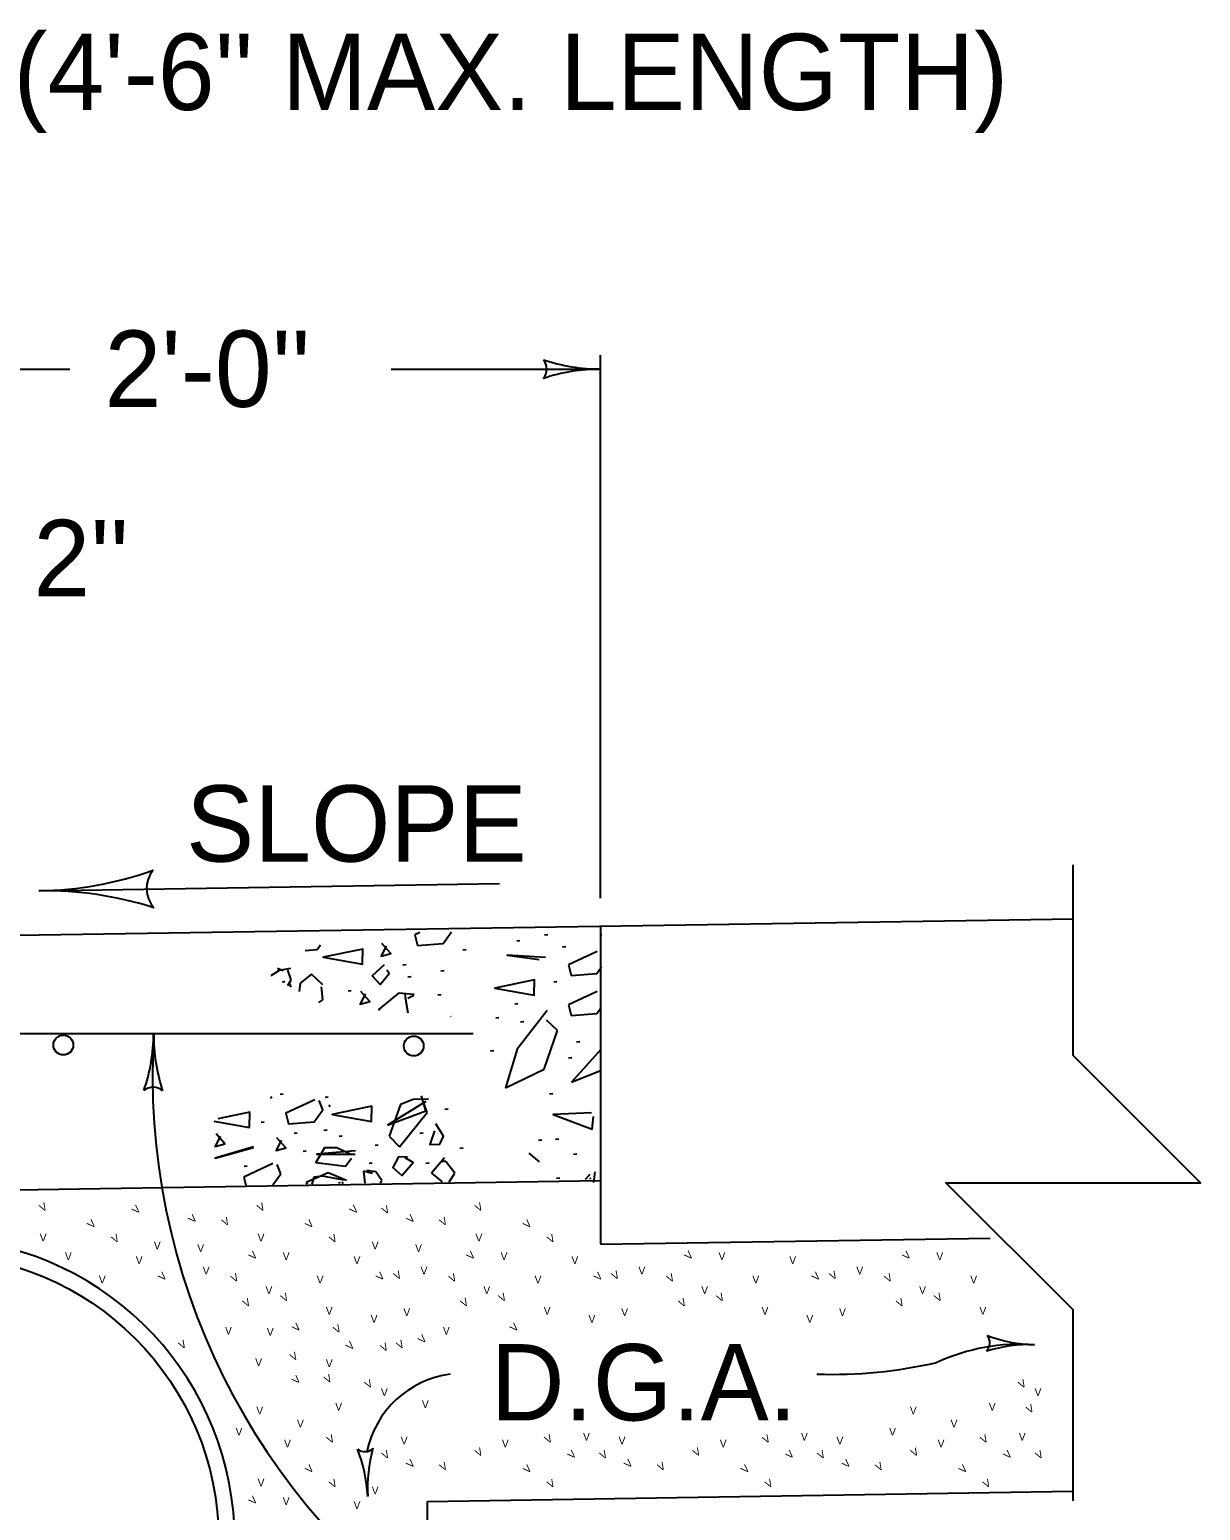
# Model space of a CAD drawing. Extents: x 1007 to 1035.5, y 1000.5 to 1021.5.
# Drawn here: x 1024.283 to 1027.349, y 1003.509 to 1007.389 of the extents above; entities that cross this region are included whole.
import ezdxf

# ---------------------------------------------------------------- set-up
doc = ezdxf.new("R2010")
doc.units = 0
for name, color, linetype in [('Level 1', 7, 'Continuous'), ('Level 2', 7, 'Continuous'), ('Level 5', 7, 'Continuous')]:
    doc.layers.add(name, color=color, linetype=linetype)

msp = doc.modelspace()

# ---------------------------------------------------------------- linework, layer by layer
at = {"layer": 'Level 1'}
for p, q in [((1025.7782, 1005.1133), (1025.7782, 1006.5354)), ((1024.3075, 1005.1324), (1025.5135, 1005.1513)), ((1023.7782, 1005.0085), (1027.0179, 1005.0593)), ((1023.4448, 1004.7585), (1025.4448, 1004.7585)), ((1024.1128, 1004.347), (1025.7782, 1004.3731)), ((1025.7782, 1004.2064), (1026.7983, 1004.2224)), ((1025.3246, 1003.5325), (1027.0153, 1003.559)), ((1025.3246, 1002.1382), (1025.3246, 1003.5325))]:
    msp.add_line(p, q, dxfattribs=at)
for points in [[(1027.0157, 1003.5342), (1027.0157, 1004.0342), (1026.6823, 1004.3675), (1027.349, 1004.3675), (1027.0157, 1004.7008), (1027.0157, 1005.2008)], [(1025.3047, 1005.0231), (1025.2913, 1005.0169)], [(1025.3661, 1004.9945), (1025.3881, 1005.0249)], [(1025.0362, 1004.9788), (1025.0448, 1004.9907)], [(1025.2163, 1004.988), (1025.2034, 1004.9613), (1025.229, 1004.9677), (1025.2056, 1004.9943)], [(1025.2913, 1005.0169), (1025.2988, 1004.9892)], [(1025.2988, 1004.9892), (1025.3661, 1004.9945)], [(1025.5669, 1005.0012), (1025.5584, 1005.0001)], [(1025.6403, 1005.0168), (1025.6317, 1005.0158)], [(1025.6873, 1004.9854), (1025.6788, 1004.9843)], [(1025.7814, 1005.0158), (1025.7809, 1005.0158)], [(1025.0043, 1004.9763), (1025.0362, 1004.9788)], [(1025.1554, 1004.9799), (1025.0519, 1004.9586), (1025.1543, 1004.9404), (1025.1554, 1004.981)], [(1025.4263, 1004.9776), (1025.4178, 1004.9765)], [(1025.634, 1004.9576), (1025.5338, 1004.964), (1025.617, 1004.9523)], [(1025.7695, 1004.9736), (1025.6938, 1004.9384)], [(1024.9366, 1004.9234), (1024.9145, 1004.9096)], [(1024.9323, 1004.9298), (1024.9473, 1004.9234)], [(1024.9665, 1004.9288), (1024.9366, 1004.9234)], [(1024.9676, 1004.8989), (1024.959, 1004.9245)], [(1025.0209, 1004.9138), (1024.991, 1004.8904)], [(1025.0508, 1004.8861), (1025.0209, 1004.9138)], [(1025.2118, 1004.9384), (1025.1798, 1004.9096), (1025.2012, 1004.8872), (1025.2247, 1004.916), (1025.2183, 1004.9245)], [(1025.2693, 1004.9383), (1025.2607, 1004.9373)], [(1025.2823, 1004.9069), (1025.2738, 1004.9058)], [(1025.3688, 1004.9226), (1025.3602, 1004.9215)], [(1025.6938, 1004.9384), (1025.7013, 1004.9107)], [(1025.7013, 1004.9107), (1025.7685, 1004.916)], [(1025.7685, 1004.916), (1025.7807, 1004.9328)], [(1024.9508, 1004.8951), (1024.9453, 1004.8925)], [(1024.9594, 1004.8847), (1024.9676, 1004.8989)], [(1024.9677, 1004.8801), (1024.9626, 1004.8929)], [(1024.991, 1004.8904), (1024.9889, 1004.8683)], [(1025.0508, 1004.8467), (1025.0476, 1004.8808)], [(1025.1253, 1004.8703), (1025.1167, 1004.8692)], [(1025.1613, 1004.8623), (1025.1484, 1004.8357), (1025.1741, 1004.842), (1025.1506, 1004.8687)], [(1025.6049, 1004.8988), (1025.5014, 1004.8774), (1025.6039, 1004.8593), (1025.6049, 1004.8998)], [(1025.6638, 1004.8938), (1025.6553, 1004.8928)], [(1025.7695, 1004.8689), (1025.6938, 1004.8337)], [(1025.0405, 1004.8396), (1025.0508, 1004.8467)], [(1025.2492, 1004.8638), (1025.1991, 1004.8232)], [(1025.2898, 1004.8605), (1025.2492, 1004.8638)], [(1025.2673, 1004.8531), (1025.2663, 1004.8648)], [(1025.2743, 1004.8119), (1025.2673, 1004.8531)], [(1025.2738, 1004.8509), (1025.2887, 1004.8594)], [(1025.3608, 1004.8598), (1025.3523, 1004.8587)], [(1025.5617, 1004.8362), (1025.5532, 1004.8352)], [(1025.6938, 1004.8337), (1025.7013, 1004.8059)], [(1025.1991, 1004.8232), (1025.1968, 1004.8187)], [(1025.3866, 1004.8022), (1025.3858, 1004.8029)], [(1025.5119, 1004.7996), (1025.5034, 1004.7985)], [(1025.6383, 1004.8189), (1025.5593, 1004.7176)], [(1025.665, 1004.7667), (1025.6362, 1004.7933)], [(1025.7013, 1004.8059), (1025.7684, 1004.8113)], [(1025.7684, 1004.8113), (1025.7798, 1004.8269)], [(1025.5774, 1004.7891), (1025.5688, 1004.788)], [(1025.6308, 1004.6653), (1025.665, 1004.7667)], [(1025.4988, 1004.7132), (1025.4903, 1004.7121)], [(1025.5593, 1004.7176), (1025.5295, 1004.6162)], [(1025.7788, 1004.7165), (1025.7023, 1004.6312)], [(1025.724, 1004.7368), (1025.7154, 1004.7357)], [(1025.7031, 1004.6948), (1025.6945, 1004.6938)], [(1025.5295, 1004.6162), (1025.6308, 1004.6653)], [(1025.7023, 1004.6312), (1025.7783, 1004.6616)], [(1024.9473, 1004.5995), (1024.9387, 1004.5984)], [(1025.6533, 1004.6006), (1025.6448, 1004.5995)], [(1024.9174, 1004.5921), (1024.9132, 1004.5888)], [(1025.0294, 1004.5851), (1024.9537, 1004.5498), (1024.9611, 1004.5221), (1025.0283, 1004.5274), (1025.0508, 1004.5584), (1025.0412, 1004.5829)], [(1025.065, 1004.5917), (1025.0565, 1004.5906)], [(1025.071, 1004.5675), (1025.0668, 1004.5697)], [(1025.179, 1004.5678), (1025.0755, 1004.5464), (1025.1779, 1004.5283), (1025.179, 1004.5688)], [(1025.3207, 1004.5803), (1025.2204, 1004.5184)], [(1025.2545, 1004.5728), (1025.2247, 1004.4896)], [(1025.2876, 1004.5857), (1025.2545, 1004.5728)], [(1025.3271, 1004.5868), (1025.2876, 1004.5857)], [(1025.3207, 1004.5558), (1025.3089, 1004.5953)], [(1025.3239, 1004.5515), (1025.3111, 1004.5878)], [(1025.3792, 1004.5603), (1025.3707, 1004.5592)], [(1024.7656, 1004.5291), (1024.8585, 1004.5126)], [(1024.8596, 1004.5521), (1024.7758, 1004.5348)], [(1024.8585, 1004.5126), (1024.8596, 1004.5532)], [(1024.8975, 1004.5262), (1024.8889, 1004.5252)], [(1025.2204, 1004.5184), (1025.3207, 1004.5558)], [(1025.2513, 1004.4619), (1025.3239, 1004.5515)], [(1025.3431, 1004.5035), (1025.3313, 1004.4673), (1025.3569, 1004.4683), (1025.3666, 1004.4896), (1025.3463, 1004.5217)], [(1025.7546, 1004.5504), (1025.6543, 1004.5462), (1025.7557, 1004.5078), (1025.7599, 1004.5408)], [(1024.7817, 1004.4895), (1024.7688, 1004.4628), (1024.7944, 1004.4692), (1024.771, 1004.4958)], [(1024.9413, 1004.479), (1024.9285, 1004.4523), (1024.9542, 1004.4588), (1024.9307, 1004.4854)], [(1024.9838, 1004.4974), (1024.9753, 1004.4963)], [(1025.0624, 1004.5053), (1025.0538, 1004.5042)], [(1025.1017, 1004.4896), (1025.0932, 1004.4885)], [(1025.2247, 1004.4896), (1025.2513, 1004.4619)], [(1025.3138, 1004.4974), (1025.3052, 1004.4963)], [(1025.669, 1004.4817), (1025.6605, 1004.4806)], [(1024.8694, 1004.4619), (1024.7691, 1004.432), (1024.8694, 1004.4598)], [(1025.0074, 1004.4503), (1024.9989, 1004.4492)], [(1025.1244, 1004.4416), (1025.087, 1004.4587), (1025.055, 1004.4587), (1025.0326, 1004.4203), (1025.0753, 1004.4149), (1025.1105, 1004.4107), (1025.1254, 1004.432)], [(1025.1361, 1004.4513), (1025.0348, 1004.4427), (1025.1351, 1004.4427)], [(1025.1959, 1004.466), (1025.1874, 1004.4649)], [(1025.4184, 1004.4582), (1025.4099, 1004.4571)], [(1025.618, 1004.4224), (1025.5913, 1004.4448)], [(1025.6245, 1004.4791), (1025.616, 1004.478)], [(1025.7162, 1004.4424), (1025.7076, 1004.4413)], [(1024.9194, 1004.4175), (1024.8437, 1004.3823)], [(1024.853, 1004.411), (1024.8444, 1004.4099)], [(1024.9408, 1004.3908), (1024.9312, 1004.4153)], [(1025.1803, 1004.4188), (1025.1717, 1004.4178)], [(1025.2727, 1004.4342), (1025.2492, 1004.4353), (1025.2343, 1004.4075), (1025.2578, 1004.3862), (1025.2876, 1004.4203), (1025.2663, 1004.4331)], [(1025.3294, 1004.4188), (1025.3209, 1004.4178)], [(1025.3698, 1004.4331), (1025.3356, 1004.3925)], [(1025.373, 1004.4235), (1025.3613, 1004.4235)], [(1025.3964, 1004.3925), (1025.373, 1004.4235)], [(1024.8437, 1004.3823), (1024.8495, 1004.3611)], [(1024.9202, 1004.3623), (1024.9408, 1004.3908)], [(1025.0647, 1004.3936), (1025.007, 1004.368)], [(1025.007, 1004.368), (1025.0095, 1004.3638)], [(1025.0273, 1004.3818), (1025.022, 1004.364)], [(1025.0497, 1004.3851), (1025.0273, 1004.3818)], [(1025.1063, 1004.3744), (1025.0497, 1004.3851)], [(1025.1127, 1004.3733), (1025.0647, 1004.3936)], [(1025.0954, 1004.3653), (1025.0945, 1004.3691)], [(1025.0945, 1004.3653), (1025.0945, 1004.3691)], [(1025.0998, 1004.3691), (1025.1041, 1004.3658)], [(1025.1809, 1004.3915), (1025.1574, 1004.3978)], [(1025.1574, 1004.3978), (1025.161, 1004.3663)], [(1025.1894, 1004.3958), (1025.166, 1004.4)], [(1025.2055, 1004.3733), (1025.1894, 1004.3958)], [(1025.2006, 1004.3671), (1025.2055, 1004.3733)], [(1025.3356, 1004.3925), (1025.3636, 1004.3698)], [(1025.3814, 1004.3702), (1025.3964, 1004.3925)], [(1025.6717, 1004.3796), (1025.6631, 1004.3785)], [(1025.7503, 1004.3893), (1025.7378, 1004.3763)], [(1025.7518, 1004.3765), (1025.7514, 1004.3808)], [(1025.7603, 1004.3682), (1025.764, 1004.3965)]]:
    msp.add_lwpolyline(points, dxfattribs=at)
for centre, radius in [((1024.3711, 1004.7283), 0.026), ((1025.2888, 1004.7258), 0.026), ((1024.0282, 1003.4298), 0.75)]:
    msp.add_circle(centre, radius, dxfattribs=at)
for centre, radius, start, end in [((1024.2928, 1006.0698), 0.9375, 270.8986, 289.5674), ((1024.664, 1005.1379), 0.075, 139.6732, 221.7899), ((1024.2928, 1006.0698), 0.9375, 270.8864, 270.8986), ((1024.3222, 1004.195), 0.9375, 72.2458, 90.8925), ((1024.0282, 1003.4298), 0.7917, 96.0431, 83.9575), ((1026.8767, 1003.4232), 0.5212, 85.8221, 114.6857), ((1026.7664, 1003.9476), 0.0312, 317.0487, 39.1654), ((1026.9029, 1003.5533), 0.39, 88.2741, 106.9429), ((1026.9264, 1004.3329), 0.39, 249.6213, 268.268), ((1026.9029, 1003.5533), 0.39, 88.2619, 88.2741), ((1025.4192, 1003.6096), 0.2589, 97.8231, 168.0089), ((1026.3849, 1005.077), 1.2116, 268.105, 283.0754), ((1025.1605, 1003.6941), 0.0312, 231.8108, 313.9275), ((1024.7788, 1003.5253), 0.39, 3.0362, 21.705), ((1025.5577, 1003.5667), 0.39, 164.3834, 183.0301), ((1024.7788, 1003.5253), 0.39, 3.024, 3.0362)]:
    msp.add_arc(centre, radius, start, end, dxfattribs=at)
at = {"layer": 'Level 5'}
for p, q in [((1023.7782, 1006.4993), (1024.3883, 1006.4993)), ((1025.2293, 1006.4993), (1025.7782, 1006.4993)), ((1025.7782, 1005.0398), (1025.7782, 1004.2064))]:
    msp.add_line(p, q, dxfattribs=at)
for centre, radius, start, end in [((1025.5999, 1006.4993), 0.0375, 318.7746, 40.8913), ((1025.7782, 1006.0305), 0.4688, 90, 108.6688), ((1025.7782, 1006.968), 0.4688, 251.3472, 269.9939), ((1025.7782, 1006.0305), 0.4688, 89.9878, 90), ((1024.139, 1004.7623), 0.4687, 340.8857, 359.5325), ((1026.384, 1004.651), 1.7795, 176.5363, 236.2571), ((1025.0765, 1004.7547), 0.4687, 179.5386, 198.2074), ((1025.0765, 1004.7547), 0.4687, 179.5263, 179.5386), ((1024.6063, 1004.5803), 0.0375, 48.3132, 130.4299)]:
    msp.add_arc(centre, radius, start, end, dxfattribs=at)

# ---------------------------------------------------------------- texts
at = {"layer": 'Level 1'}
for s, p in [("WIDTH MINUS 6'' (4'-6'' MAX. LENGTH)", (1022.0287, 1007.1781)), ("2''", (1024.2928, 1005.9043)), ('SLOPE', (1024.6926, 1005.2088)), ('D.G.A.', (1025.4905, 1003.7447))]:
    msp.add_text(s, height=0.2, dxfattribs=at).set_placement(p)
at = {"layer": 'Level 2'}
for rotation, p in [(29.9221, (1024.3158, 1004.2903)), (45, (1024.5628, 1004.2837)), (45, (1024.7108, 1004.2596)), (29.9221, (1024.8863, 1004.2903)), (45, (1025.1333, 1004.2837)), (29.9221, (1025.2128, 1004.2834)), (45, (1025.2814, 1004.2596)), (29.9221, (1025.4569, 1004.2903)), (45, (1024.446, 1004.2458)), (29.9221, (1024.7936, 1004.2525)), (45, (1025.0166, 1004.2458)), (29.9221, (1025.3642, 1004.2525)), (45, (1025.5872, 1004.2458)), (29.9221, (1024.5048, 1004.2078)), (29.9221, (1025.0753, 1004.2078)), (29.9221, (1025.6459, 1004.2078)), (45, (1024.8688, 1004.1634)), (45, (1025.4394, 1004.1634)), (45, (1026.01, 1004.1634)), (45, (1026.5806, 1004.1634)), (45, (1024.6315, 1004.1084)), (29.9221, (1024.8177, 1004.1048)), (45, (1025.2021, 1004.1084)), (29.9221, (1025.2439, 1004.1117)), (29.9221, (1025.3883, 1004.1048)), (45, (1025.7727, 1004.1084)), (29.9221, (1025.8145, 1004.1117)), (29.9221, (1025.9588, 1004.1048)), (45, (1026.3433, 1004.1084)), (29.9221, (1026.3851, 1004.1117)), (29.9221, (1026.5294, 1004.1048)), (29.9221, (1024.8486, 1004.0401)), (29.9221, (1024.9483, 1004.0538)), (29.9221, (1025.4192, 1004.0401)), (29.9221, (1025.5188, 1004.0538)), (29.9221, (1025.9898, 1004.0401)), (29.9221, (1026.0894, 1004.0538)), (29.9221, (1026.5603, 1004.0401)), (29.9221, (1026.66, 1004.0538)), (45, (1024.9823, 1003.9751)), (29.9221, (1025.0857, 1003.9713)), (45, (1025.5528, 1003.9751)), (29.9221, (1024.6803, 1003.9302)), (45, (1025.1231, 1003.9269)), (29.9221, (1025.2093, 1003.9233)), (29.9221, (1025.2508, 1003.9302)), (45, (1025.3123, 1003.9442)), (29.9221, (1024.9723, 1003.8993)), (45, (1024.9823, 1003.8377)), (29.9221, (1025.0616, 1003.8408)), (29.9221, (1025.1681, 1003.8271)), (29.9221, (1026.8798, 1003.8271)), (29.9221, (1026.9004, 1003.7618)), (29.9221, (1025.0684, 1003.6828)), (29.9221, (1025.639, 1003.6828)), (29.9221, (1026.2096, 1003.6828)), (29.9221, (1026.7802, 1003.6828)), (29.9221, (1025.2128, 1003.6416)), (29.9221, (1025.4569, 1003.6484)), (45, (1025.7039, 1003.6418)), (29.9221, (1025.7833, 1003.6416)), (29.9221, (1026.0275, 1003.6484)), (45, (1026.2745, 1003.6418)), (29.9221, (1026.3539, 1003.6416)), (29.9221, (1026.5981, 1003.6484)), (45, (1026.8451, 1003.6418)), (29.9221, (1026.9245, 1003.6416)), (45, (1025.0166, 1003.604)), (45, (1025.2814, 1003.6178)), (29.9221, (1025.3642, 1003.6107)), (45, (1025.5872, 1003.604)), (45, (1025.852, 1003.6178)), (29.9221, (1025.9348, 1003.6107)), (45, (1026.1578, 1003.604)), (45, (1026.4226, 1003.6178)), (29.9221, (1026.5053, 1003.6107)), (45, (1026.7283, 1003.604)), (29.9221, (1025.0753, 1003.566)), (29.9221, (1025.6459, 1003.566)), (29.9221, (1026.2165, 1003.566)), (29.9221, (1026.7871, 1003.566)), (45, (1024.8688, 1003.5216))]:
    msp.add_text('V', height=0.02, rotation=rotation, dxfattribs=at).set_placement(p)
for p in [(1024.3094, 1004.2137), (1024.6083, 1004.1931), (1024.88, 1004.2137), (1025.1789, 1004.1931), (1025.4506, 1004.2137), (1024.3753, 1004.165), (1024.5608, 1004.1547), (1024.722, 1004.1863), (1024.9458, 1004.165), (1025.1313, 1004.1547), (1025.2926, 1004.1863), (1025.5164, 1004.165), (1025.7019, 1004.1547), (1026.087, 1004.165), (1026.2725, 1004.1547), (1026.6576, 1004.165), (1024.7363, 1004.1272), (1025.3068, 1004.1272), (1025.8774, 1004.1272), (1026.448, 1004.1272), (1024.4641, 1004.1038), (1024.9007, 1004.0763), (1025.0347, 1004.1038), (1025.4713, 1004.0763), (1025.6053, 1004.1038), (1026.0418, 1004.0763), (1026.1758, 1004.1038), (1026.6124, 1004.0763), (1026.7464, 1004.1038), (1025.0587, 1004.0219), (1025.176, 1004.0007), (1025.2617, 1004.0185), (1025.6293, 1004.0219), (1025.7466, 1004.0007), (1025.8323, 1004.0185), (1026.1998, 1004.0219), (1026.3172, 1004.0007), (1026.4028, 1004.0185), (1026.7704, 1004.0219), (1024.7947, 1003.9698), (1024.9041, 1003.9669), (1025.3653, 1003.9698), (1024.8737, 1003.8873), (1025.0587, 1003.8845), (1025.203, 1003.8089), (1026.9148, 1003.8089), (1024.8766, 1003.7608), (1025.0833, 1003.7705), (1025.3103, 1003.7774), (1026.5883, 1003.7608), (1026.795, 1003.7705), (1024.9831, 1003.7265), (1026.6948, 1003.7265), (1024.8222, 1003.7053), (1025.7323, 1003.6921), (1026.3029, 1003.6921), (1026.5339, 1003.7053), (1026.8735, 1003.6921), (1024.9493, 1003.6743), (1025.2548, 1003.6818), (1025.5198, 1003.6743), (1025.8254, 1003.6818), (1026.0904, 1003.6743), (1026.396, 1003.6818), (1026.661, 1003.6743), (1024.88, 1003.5718), (1025.1789, 1003.5513), (1024.9458, 1003.5232), (1025.1313, 1003.5128)]:
    msp.add_text('V', height=0.02, dxfattribs=at).set_placement(p)
at = {"layer": 'Level 5'}
msp.add_text("2'-0''", height=0.2, dxfattribs=at).set_placement((1024.4791, 1006.4003))

doc.saveas('drawing.dxf')
